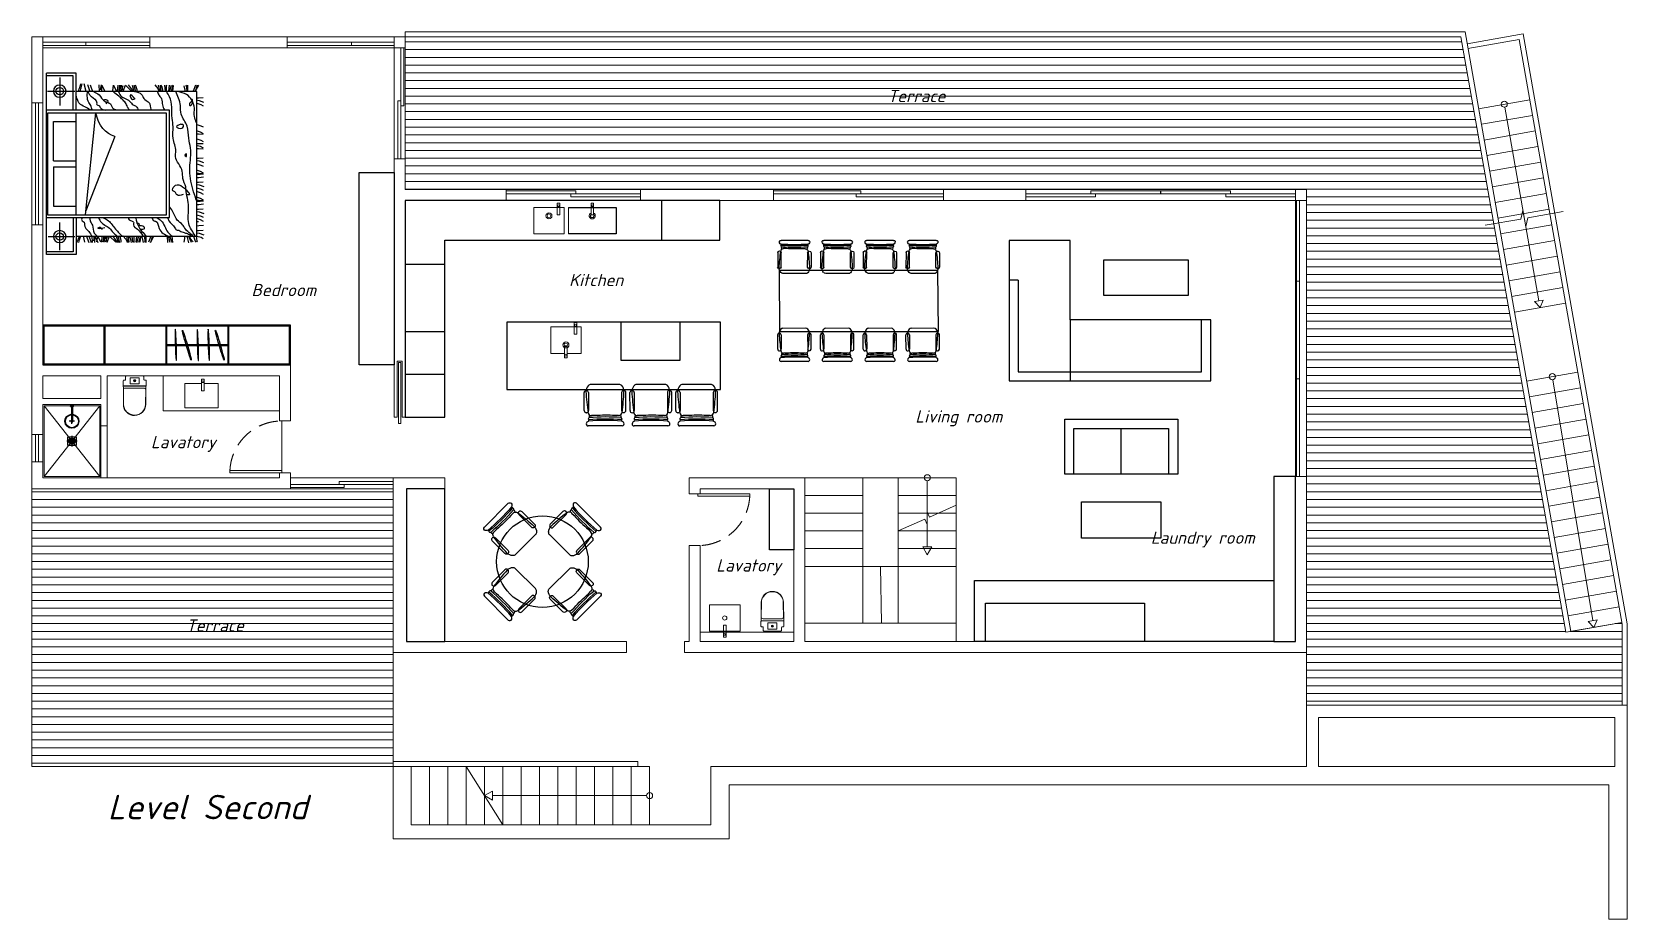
# Model space of a CAD drawing. Header units: millimetres. Extents: x 10453 to 36653, y 2833 to 33745.
# Drawn here: x 10543 to 36653, y 2833 to 17358 of the extents above; entities that cross this region are included whole.
import ezdxf

# ---------------------------------------------------------------- set-up
doc = ezdxf.new("R2010")
doc.units = ezdxf.units.MM
doc.linetypes.add('HIDDEN', pattern=[9.525, 6.35, -3.175])
for name, color, linetype, lineweight in [('doors', 4, 'Continuous', 15), ('sanitary', 137, 'Continuous', 15), ('txt', 252, 'Continuous', 13), ('wall', 5, 'Continuous', 60)]:
    doc.layers.add(name, color=color, linetype=linetype, lineweight=lineweight)
for name, color, linetype in [('floor', 11, 'Continuous'), ('furn3', 175, 'Continuous'), ('sanit acces', 175, 'Continuous')]:
    doc.layers.add(name, color=color, linetype=linetype)
doc.styles.add('ISO', font='isocpeui.ttf')
pattern_1 = [(180, (-137964.75, 47167.56), (-2e-14, -127), [])]

# ---------------------------------------------------------------- blocks, each defined once
blk = doc.blocks.new('FLOOR DRAIN (top)')
at = {"color": 40}
for p, q in [((-85, 0), (85, 0)), ((0, -85), (0, 85))]:
    blk.add_line(p, q, dxfattribs=at)
at = {"color": 0}
for p, q in [((-19, 3), (-35, 6)), ((-18, 7), (-33, 12)), ((-15, 12), (-27, 23)), ((-12, 15), (-23, 27)), ((-7, 18), (-12, 33)), ((-3, 19), (-6, 35)), ((3, 19), (6, 35)), ((7, 18), (12, 33)), ((12, 15), (23, 27)), ((15, 12), (27, 23)), ((18, 7), (33, 12)), ((19, 3), (35, 6)), ((-19, -3), (-35, -6)), ((-18, -7), (-33, -12)), ((-15, -12), (-27, -23)), ((-12, -15), (-23, -27)), ((-7, -18), (-12, -33)), ((-3, -19), (-6, -35)), ((3, -19), (6, -35)), ((7, -18), (12, -33)), ((12, -15), (23, -27)), ((15, -12), (27, -23)), ((18, -7), (33, -12)), ((19, -3), (35, -6))]:
    blk.add_line(p, q, dxfattribs=at)
blk.add_lwpolyline([(-70, 70), (70, 70), (70, -70), (-70, -70), (-70, 70)], dxfattribs=at)
for radius in [50, 16.5, 7.8]:
    blk.add_circle((0, 0), radius, dxfattribs=at)
for centre, radius, start, end in [((-35, 0), 5.99, 91.2486, 268.7514), ((-30, 18), 5.99, 61.2486, 238.7514), ((0, 0), 27, 170.5589, 189.4411), ((0, 0), 27, 140.5589, 159.4411), ((-18, 30), 5.99, 31.2486, 208.7514), ((-20, 0), 3.1, 284.5711, 75.4289), ((-17, 10), 3.1, 254.5711, 45.4289), ((0, 0), 27, 110.5589, 129.4411), ((-10, 17), 3.1, 224.5711, 15.4289), ((0, 35), 5.99, 1.2486, 178.7514), ((0, 0), 27, 80.5589, 99.4411), ((0, 20), 3.1, 194.5711, 345.4289), ((10, 17), 3.1, 164.5711, 315.4289), ((0, 0), 27, 50.5589, 69.4411), ((18, 30), 5.99, 331.2486, 148.7514), ((17, 10), 3.1, 134.5711, 285.4289), ((20, 0), 3.1, 104.5711, 255.4289), ((0, 0), 27, 20.5589, 39.4411), ((30, 18), 5.99, 301.2486, 118.7514), ((0, 0), 27, 350.5589, 9.4411), ((35, 0), 5.99, 271.2486, 88.7514), ((-30, -18), 5.99, 121.2486, 298.7514), ((0, 0), 27, 200.5589, 219.4411), ((-18, -30), 5.99, 151.2486, 328.7514), ((-17, -10), 3.1, 314.5711, 105.4289), ((0, 0), 27, 230.5589, 249.4411), ((-10, -17), 3.1, 344.5711, 135.4289), ((0, -35), 5.99, 181.2486, 358.7514), ((0, 0), 27, 260.5589, 279.4411), ((0, -20), 3.1, 14.5711, 165.4289), ((10, -17), 3.1, 44.5711, 195.4289), ((0, 0), 27, 290.5589, 309.4411), ((18, -30), 5.99, 211.2486, 28.7514), ((17, -10), 3.1, 74.5711, 225.4289), ((0, 0), 27, 320.5589, 339.4411), ((30, -18), 5.99, 241.2486, 58.7514)]:
    blk.add_arc(centre, radius, start, end, dxfattribs=at)
blk = doc.blocks.new('to262')
at = {"color": 0}
blk.add_line((185, -166), (-185, -166), dxfattribs=at)
for points in [[(0, 0), (-139, -1, 0.411833), (-149, -11), (-149, -61, -0.417618), (-159, -71), (-177, -71, 0.413737), (-187, -81), (-187, -160, 0.417158), (-177, -170), (177, -170, 0.430955), (187, -160), (187, -81, 0.414691), (177, -71), (159, -71, -0.410816), (149, -61), (149, -11, 0.414213), (139, -1), (0, 0)], [(185, -166), (182, -468, -0.411536), (0, -651, -0.41685), (-183, -468, 0.006286), (-185, -166, 2.345426)]]:
    blk.add_lwpolyline(points, format="xyb", dxfattribs=at)
for points, elevation in [([(0, -644, 0.418652), (178, -471), (182, -225, 0.4218), (152, -203), (-152, -203, 0.487482), (-183, -232), (-180, -468, 0.412252), (0, -644, -2.432604)], 473), ([(70, -33), (-70, -33, 0.414214), (-75, -38), (-75, -128, 0.364487), (-71, -133), (70, -133, 0.415005), (75, -128), (75, -38, 0.414213), (70, -33, 0.902405)], 890), ([(9, -75, 0.532586), (-9, -75, 0.75572), (-8, -76, -0.073589), (8, -76, 0.689095), (9, -75, 0.643487)], 903)]:
    blk.add_lwpolyline(points, format="xyb", dxfattribs=dict(at, elevation=elevation))
for radius in [17.5, 12.9]:
    blk.add_circle((0, -81, 903), radius, dxfattribs=at)
blk = doc.blocks.new('bed 3113')
at = {"color": 0, "linetype": 'ByBlock'}
for p, q in [((-1485, -486), (-1485, 0)), ((-1485, 0), (1485, 0)), ((-1439, -438), (-1439, 0)), ((-880, 0), (-880, -2013)), ((880, -2013), (880, 0)), ((1439, -438), (1439, 0)), ((1485, -486), (1485, 0)), ((-1413, -219), (-959, -219)), ((-1191, -30), (-1191, -463)), ((-833, -19), (-833, -1964)), ((832, -19), (-833, -19)), ((-695, -117), (-695, -480)), ((-51, -117), (-695, -117)), ((-51, -117), (-51, -483)), ((50, -117), (50, -483)), ((50, -117), (694, -117)), ((694, -117), (694, -480)), ((832, -1964), (832, -19)), ((1412, -219), (958, -219)), ((1190, -20), (1190, -463)), ((-883, -486), (-1485, -486)), ((-883, -438), (-1439, -438)), ((-1184, -486), (-1184, -2460)), ((832, -480), (-834, -480)), ((883, -438), (1439, -438)), ((883, -486), (1485, -486)), ((1184, -2460), (1184, -486)), ((-1179, -744), (-1288, -751)), ((-1173, -651), (-1285, -694)), ((-1179, -695), (-1285, -733)), ((-1184, -603), (-1281, -626)), ((-1179, -781), (-1262, -769)), ((-833, -640), (833, -809)), ((449, -1119), (-770, -646)), ((1299, -671), (1187, -713)), ((1293, -714), (1187, -753)), ((1316, -615), (1191, -645)), ((-1285, -794), (-1186, -794)), ((-1186, -794), (-1285, -841)), ((-1281, -905), (-1182, -912)), ((-1281, -945), (-1186, -962)), ((-1186, -962), (-1281, -995)), ((-1281, -995), (-1186, -1034)), ((-1186, -1034), (-1281, -1134)), ((-1186, -841), (-1278, -884)), ((-1278, -930), (-1182, -945)), ((-1278, -966), (-1189, -998)), ((-1275, -826), (-1186, -841)), ((1293, -857), (1184, -864)), ((1187, -907), (1286, -907)), ((1286, -907), (1187, -954)), ((1293, -894), (1211, -881)), ((-1179, -1081), (-1285, -1159)), ((-1186, -1142), (-1285, -1174)), ((-1182, -1170), (-1285, -1199)), ((-1254, -1220), (-1281, -1220)), ((-1206, -1206), (-1254, -1220)), ((-1179, -1253), (-1240, -1306)), ((-1179, -1192), (-1206, -1206)), ((1191, -1165), (1290, -1172)), ((1191, -1204), (1286, -1222)), ((1286, -1222), (1191, -1254)), ((1191, -1254), (1286, -1294)), ((1286, -1294), (1191, -1394)), ((1286, -1100), (1194, -1143)), ((1194, -1190), (1290, -1204)), ((1194, -1226), (1283, -1258)), ((1198, -1086), (1286, -1100)), ((-1193, -1561), (-1288, -1586)), ((-1247, -1324), (-1285, -1331)), ((-1285, -1331), (-1257, -1357)), ((-1264, -1382), (-1285, -1385)), ((-1285, -1435), (-1189, -1435)), ((-1285, -1482), (-1182, -1514)), ((-1240, -1306), (-1281, -1321)), ((-1281, -1357), (-1186, -1346)), ((-1281, -1417), (-1182, -1403)), ((-1182, -1475), (-1281, -1464)), ((-1281, -1514), (-1179, -1543)), ((-1281, -1536), (-1193, -1546)), ((-1213, -1371), (-1264, -1382)), ((-1182, -1310), (-1247, -1324)), ((-1186, -1346), (-1213, -1371)), ((-1189, -1435), (-1182, -1443)), ((1293, -1340), (1187, -1419)), ((1286, -1401), (1187, -1433)), ((1290, -1430), (1187, -1458)), ((1218, -1480), (1191, -1480)), ((1266, -1466), (1218, -1480)), ((1293, -1451), (1266, -1466)), ((-1288, -1704), (-1186, -1761)), ((-1182, -1736), (-1288, -1704)), ((-1271, -1611), (-1285, -1604)), ((-1206, -1625), (-1285, -1625)), ((-1182, -1708), (-1281, -1672)), ((-1196, -1604), (-1271, -1611)), ((-1182, -1622), (-1206, -1625)), ((-1179, -1597), (-1196, -1604)), ((1232, -1826), (1191, -1840)), ((1293, -1772), (1232, -1826)), ((-1182, -1976), (-1288, -1983)), ((-1182, -2016), (-1285, -2059)), ((-1182, -2052), (-1285, -2066)), ((-1179, -1994), (-1281, -2019)), ((-880, -2013), (880, -2013)), ((-833, -1964), (832, -1964)), ((1225, -1844), (1187, -1851)), ((1187, -1851), (1215, -1876)), ((1208, -1901), (1187, -1905)), ((1187, -1968), (1283, -1968)), ((1187, -2015), (1290, -2047)), ((1191, -1876), (1286, -1865)), ((1191, -1950), (1290, -1936)), ((1290, -2007), (1191, -1997)), ((1191, -2047), (1293, -2076)), ((1191, -2068), (1280, -2079)), ((1259, -1890), (1208, -1901)), ((1290, -1829), (1225, -1844)), ((1286, -1865), (1259, -1890)), ((1283, -1968), (1290, -1975)), ((-1182, -2299), (-1295, -2324)), ((-1223, -2259), (-1281, -2252)), ((-1182, -2324), (-1281, -2370)), ((-1186, -2259), (-1223, -2259)), ((-1182, -2342), (-1220, -2352)), ((1280, -2247), (1184, -2272)), ((1201, -2297), (1187, -2290)), ((1266, -2311), (1187, -2311)), ((1276, -2290), (1201, -2297)), ((1290, -2308), (1266, -2311)), ((1293, -2283), (1276, -2290)), ((-1264, -2435), (-1281, -2449)), ((-1220, -2352), (-1278, -2403)), ((-1268, -2463), (-1278, -2471)), ((-1179, -2449), (-1268, -2463)), ((-1186, -2410), (-1264, -2435)), ((-1203, -2532), (-1223, -2567)), ((-1182, -2463), (-1203, -2532)), ((-1184, -2460), (1184, -2460)), ((-1135, -2503), (-1162, -2575)), ((-1128, -2456), (-1135, -2503)), ((-1090, -2456), (-1090, -2492)), ((-1090, -2492), (-1087, -2567)), ((-1015, -2463), (-1012, -2496)), ((-1012, -2496), (-1002, -2571)), ((-944, -2456), (-944, -2492)), ((-909, -2517), (-937, -2567)), ((-889, -2453), (-909, -2517)), ((-854, -2532), (-875, -2567)), ((-834, -2463), (-854, -2532)), ((-786, -2503), (-813, -2575)), ((-804, -2574), (-804, -2577)), ((-779, -2456), (-786, -2503)), ((-741, -2456), (-741, -2492)), ((-741, -2492), (-738, -2567)), ((-666, -2463), (-663, -2496)), ((-663, -2496), (-653, -2571)), ((-615, -2467), (-608, -2571)), ((-595, -2492), (-602, -2564)), ((-595, -2456), (-595, -2492)), ((-561, -2517), (-588, -2567)), ((-540, -2453), (-561, -2517)), ((-467, -2517), (-495, -2567)), ((-447, -2453), (-467, -2517)), ((-412, -2532), (-432, -2567)), ((-391, -2463), (-412, -2532)), ((-344, -2503), (-371, -2575)), ((-337, -2456), (-344, -2503)), ((-299, -2456), (-299, -2492)), ((-299, -2492), (-296, -2567)), ((-224, -2463), (-221, -2496)), ((-221, -2496), (-211, -2571)), ((-173, -2467), (-166, -2571)), ((-153, -2492), (-159, -2564)), ((-153, -2456), (-153, -2492)), ((-118, -2517), (-146, -2567)), ((-98, -2453), (-118, -2517)), ((-19, -2528), (-40, -2564)), ((1, -2460), (-19, -2528)), ((49, -2500), (22, -2571)), ((56, -2453), (49, -2500)), ((93, -2453), (93, -2489)), ((93, -2489), (97, -2564)), ((253, -2492), (246, -2564)), ((253, -2456), (253, -2492)), ((287, -2517), (260, -2567)), ((307, -2453), (287, -2517)), ((332, -2453), (332, -2489)), ((332, -2489), (335, -2564)), ((386, -2528), (366, -2564)), ((407, -2460), (386, -2528)), ((492, -2492), (485, -2564)), ((492, -2456), (492, -2492)), ((526, -2517), (499, -2567)), ((546, -2453), (526, -2517)), ((625, -2528), (604, -2564)), ((645, -2460), (625, -2528)), ((971, -2528), (950, -2564)), ((991, -2460), (971, -2528)), ((1039, -2500), (1012, -2571)), ((1046, -2453), (1039, -2500)), ((1083, -2453), (1083, -2489)), ((1083, -2489), (1087, -2564)), ((1290, -2469), (1184, -2437)), ((1184, -2437), (1286, -2494)), ((1290, -2440), (1191, -2404))]:
    blk.add_line(p, q, dxfattribs=at)
at = {"color": 0, "linetype": 'ByBlock', "extrusion": (0, 0, -1)}
for centre in [(-1191, -219), (1190, -219)]:
    blk.add_ellipse(centre, major_axis=(0, -104), ratio=0.952381, dxfattribs=at)
for centre, major_axis, ratio, start_param, end_param in [((-1191, -219), (0, -62.4), 0.952381, 3.141593, 9.424778), ((1190, -219), (0, -62.4), 0.952381, 3.141593, 9.424778), ((1003, -1183), (-561, 0), 0.700439, 0.16392, 1.263761)]:
    blk.add_ellipse(centre, major_axis=major_axis, ratio=ratio, start_param=start_param, end_param=end_param, dxfattribs=at)
at = {"color": 0, "linetype": 'ByBlock'}
for points, knots in [([(-1288, -500), (-1260, -512), (-1226, -527), (-1190, -538), (-1184, -540)], [0, 0, 0, 0, 98.452083, 119.481049, 119.481049, 119.481049, 119.481049]), ([(883, -719), (901, -689), (937, -631), (971, -542), (1046, -511), (1088, -496), (1114, -486)], [0, 0, 0, 0, 110.980521, 216.571322, 273.316778, 363.252298, 363.252298, 363.252298, 363.252298]), ([(1184, -520), (1212, -532), (1254, -550), (1297, -562), (1310, -566)], [0, 0, 0, 0, 88.606875, 130.175641, 130.175641, 130.175641, 130.175641]), ([(-1285, -533), (-1259, -539), (-1226, -548), (-1192, -557), (-1184, -559)], [0, 0, 0, 0, 84.638756, 111.94623, 111.94623, 111.94623, 111.94623]), ([(-878, -581), (-900, -577), (-937, -570), (-952, -629), (-1033, -612), (-1095, -691), (-1159, -731), (-1186, -748)], [0, 0, 0, 0, 55.698216, 92.446098, 131.129416, 255.674319, 348.088654, 348.088654, 348.088654, 348.088654]), ([(-878, -711), (-896, -711), (-942, -710), (-1016, -772), (-1119, -761), (-1166, -810), (-1181, -826)], [0, 0, 0, 0, 51.439954, 131.700843, 259.142588, 319.857055, 319.857055, 319.857055, 319.857055]), ([(1188, -676), (1172, -684), (1139, -699), (1081, -752), (1041, -838), (960, -815), (958, -870), (898, -883), (886, -930), (877, -966)], [0, 0, 0, 0, 51.070946, 103.713651, 229.461258, 258.010796, 304.045492, 329.580964, 421.650356, 421.650356, 421.650356, 421.650356]), ([(883, -750), (907, -744), (958, -730), (1031, -665), (1118, -670), (1173, -670), (1188, -670)], [0, 0, 0, 0, 72.22525, 151.549809, 266.317525, 311.996801, 311.996801, 311.996801, 311.996801]), ([(1177, -775), (1164, -806), (1134, -880), (1029, -922), (1007, -1004), (977, -1069), (900, -1071), (891, -1119), (889, -1133)], [0, 0, 0, 0, 92.069391, 217.816999, 286.809948, 320.104131, 412.173589, 448.286103, 448.286103, 448.286103, 448.286103]), ([(1187, -552), (1213, -559), (1254, -570), (1295, -581), (1310, -585)], [0, 0, 0, 0, 76.17488, 123.260006, 123.260006, 123.260006, 123.260006]), ([(-882, -854), (-911, -867), (-995, -904), (-1032, -1045), (-1134, -1086), (-1159, -1138), (-1176, -1154), (-1186, -1163)], [0, 0, 0, 0, 87.962895, 258.836949, 350.258664, 381.063383, 417.311263, 417.311263, 417.311263, 417.311263]), ([(-878, -928), (-890, -952), (-930, -1030), (-1055, -1113), (-1139, -1198), (-1181, -1241)], [0, 0, 0, 0, 74.726883, 244.314641, 416.730422, 416.730422, 416.730422, 416.730422]), ([(-1050, -954), (-1060, -892), (-1072, -817), (-1026, -880), (-1054, -898), (-1074, -910)], [0, 0, 0, 0, 97.068246, 117.655577, 170.298296, 170.298296, 170.298296, 170.298296]), ([(983, -991), (992, -983), (1012, -965), (1013, -1032), (1063, -969), (1045, -939), (1036, -923)], [0, 0, 0, 0, 25.535473, 56.284251, 96.659377, 149.30203, 149.30203, 149.30203, 149.30203]), ([(877, -1361), (894, -1350), (934, -1325), (1001, -1300), (1054, -1242), (1117, -1180), (1154, -1127), (1177, -1096)], [0, 0, 0, 0, 58.787057, 135.393506, 204.149849, 276.825042, 386.508686, 386.508686, 386.508686, 386.508686]), ([(1183, -1182), (1151, -1194), (1101, -1213), (1069, -1310), (1020, -1372), (962, -1419), (950, -1470), (910, -1489), (889, -1505), (883, -1509)], [0, 0, 0, 0, 92.069492, 143.140389, 273.34616, 313.721237, 352.024428, 409.12349, 429.710846, 429.710846, 429.710846, 429.710846]), ([(-887, -1463), (-932, -1474), (-1047, -1501), (-1133, -1587), (-1186, -1638)], [0, 0, 0, 0, 133.798521, 338.000303, 338.000303, 338.000303, 338.000303]), ([(-878, -1338), (-893, -1342), (-934, -1352), (-934, -1443), (-1023, -1411), (-1076, -1515), (-1142, -1555), (-1181, -1578)], [0, 0, 0, 0, 42.072901, 114.694357, 161.684815, 252.505654, 386.644618, 386.644618, 386.644618, 386.644618]), ([(-1068, -1527), (-1070, -1566), (-1074, -1636), (-999, -1572), (-1029, -1492), (-978, -1539), (-972, -1499), (-968, -1472)], [0, 0, 0, 0, 75.101932, 135.799036, 181.478215, 207.013683, 258.084579, 258.084579, 258.084579, 258.084579]), ([(1183, -1441), (1175, -1488), (1163, -1555), (1073, -1584), (1030, -1643), (978, -1714), (880, -1692), (883, -1733), (883, -1737)], [0, 0, 0, 0, 117.712563, 168.78354, 257.608752, 318.305872, 414.021385, 425.441163, 425.441163, 425.441163, 425.441163]), ([(1059, -1453), (1101, -1417), (1160, -1365), (1080, -1375), (1042, -1409), (1062, -1435), (1071, -1447)], [0, 0, 0, 0, 97.23616, 137.611334, 177.98641, 216.289602, 216.289602, 216.289602, 216.289602]), ([(-878, -1726), (-903, -1734), (-937, -1744), (-939, -1829), (-1109, -1828), (-1159, -1940), (-1190, -2008)], [0, 0, 0, 0, 65.207033, 86.989276, 215.002506, 411.925179, 411.925179, 411.925179, 411.925179]), ([(-882, -1814), (-897, -1837), (-953, -1924), (-1095, -1950), (-1162, -2031), (-1181, -2054)], [0, 0, 0, 0, 76.058151, 286.422695, 371.001067, 371.001067, 371.001067, 371.001067]), ([(1177, -1817), (1157, -1826), (1117, -1844), (1058, -1903), (965, -1885), (909, -1919), (883, -1935)], [0, 0, 0, 0, 63.838664, 125.600772, 223.338625, 310.309371, 310.309371, 310.309371, 310.309371]), ([(-878, -1980), (-896, -1987), (-964, -2012), (-1011, -2085), (-1092, -2130), (-1079, -2175), (-1112, -2199), (-1118, -2239), (-1134, -2273), (-1143, -2323), (-1166, -2352), (-1181, -2372)], [0, 0, 0, 0, 55.534111, 204.314913, 252.645406, 278.276516, 315.024342, 351.52309, 388.021761, 419.121331, 490.219103, 490.219103, 490.219103, 490.219103]), ([(-1177, -2437), (-1113, -2393), (-969, -2293), (-695, -2350), (-500, -2290), (-342, -2279), (-252, -2219), (-69, -2246), (58, -2092), (251, -2134), (407, -2052), (592, -2084), (816, -2040), (1028, -2069), (1156, -1982), (1184, -1964)], [0, 0, 0, 0, 215.887234, 485.048177, 765.367965, 804.051284, 943.198465, 1058.854628, 1315.201562, 1400.74547, 1608.515647, 1793.629461, 1929.652341, 2273.774179, 2369.443054, 2369.443054, 2369.443054, 2369.443054]), ([(-1173, -2400), (-1157, -2376), (-1124, -2325), (-1064, -2267), (-979, -2227), (-926, -2119), (-803, -2091), (-738, -2042), (-711, -2021)], [0, 0, 0, 0, 79.461036, 170.281904, 235.48894, 344.400247, 481.964608, 577.962659, 577.962659, 577.962659, 577.962659]), ([(-504, -2237), (-517, -2197), (-537, -2136), (-460, -2121), (-445, -2048), (-283, -2115), (-386, -2268), (-514, -2361), (-507, -2314), (-504, -2292)], [0, 0, 0, 0, 91.536618, 137.571347, 186.689778, 257.317442, 485.284788, 536.355764, 582.034943, 582.034943, 582.034943, 582.034943]), ([(-592, -2453), (-533, -2433), (-362, -2376), (-74, -2325), (209, -2386), (430, -2316), (631, -2334), (783, -2187), (950, -2203), (1074, -2167), (1148, -2135), (1183, -2120)], [0, 0, 0, 0, 178.839562, 524.465946, 838.71846, 995.507173, 1190.982956, 1400.389462, 1537.902249, 1661.162236, 1771.438858, 1771.438858, 1771.438858, 1771.438858]), ([(166, -2292), (141, -2294), (98, -2297), (152, -2255), (162, -2281), (166, -2292)], [0, 0, 0, 0, 46.034759, 79.328961, 107.878503, 107.878503, 107.878503, 107.878503]), ([(648, -2200), (635, -2164), (609, -2089), (551, -2221), (646, -2262), (643, -2218), (642, -2200)], [0, 0, 0, 0, 74.448019, 157.585409, 213.821481, 254.196561, 254.196561, 254.196561, 254.196561]), ([(677, -2453), (710, -2440), (786, -2409), (951, -2442), (1142, -2340), (1172, -2200), (1183, -2150)], [0, 0, 0, 0, 101.179834, 232.507761, 480.412344, 619.457471, 619.457471, 619.457471, 619.457471]), ([(1006, -2391), (973, -2378), (912, -2353), (1016, -2335), (1021, -2401), (1048, -2390), (1059, -2385)], [0, 0, 0, 0, 66.588369, 123.687444, 164.862141, 193.977067, 193.977067, 193.977067, 193.977067])]:
    blk.add_open_spline(points, degree=3, knots=knots, dxfattribs=at)
blk = doc.blocks.new('door850')
at = {"color": 0, "lineweight": 0, "ltscale": 50}
blk.add_lwpolyline([(0, 0), (0, 850), (-40, 850), (-40, 0), (0, 0)], dxfattribs=at)
at = {"color": 30, "linetype": 'HIDDEN', "lineweight": 0, "ltscale": 50}
blk.add_arc((0, 0), 850, 90, 180, dxfattribs=at)
blk = doc.blocks.new('PP3UU (top)')
at = {"color": 0}
for p, q in [((0, 30), (0, -30)), ((0, 30), (3, 30)), ((4, -27), (4, 27)), ((10, 22), (10, 0)), ((10, 10), (241, 10)), ((10, -22), (10, 0)), ((0, -30), (3, -30)), ((10, -11), (241, -11))]:
    blk.add_line(p, q, dxfattribs=at)
at = {"color": 40}
for p, q in [((254, -43), (254, 43)), ((298, 0), (211, 0))]:
    blk.add_line(p, q, dxfattribs=at)
at = {"color": 0}
for radius in [17.1, 14.5]:
    blk.add_circle((254, 0), radius, dxfattribs=at)
for centre, radius, start, end in [((2, 27), 2.41, 358.0282, 62.0821), ((-2, 15), 13.8, 28.3436, 64.2104), ((254, 0), 115, 185.2383, 174.7617), ((254, 0), 111, 185.4105, 174.5895), ((254, 0), 107, 185.6496, 174.3504), ((2, -27), 2.41, 297.9179, 1.9718), ((-2, -15), 13.8, 295.7896, 331.6564)]:
    blk.add_arc(centre, radius, start, end, dxfattribs=at)
blk = doc.blocks.new('chair4532')
at = {"color": 0}
for p, q in [((-419, 61), (-627, -148)), ((-577, -198), (-369, 12)), ((-369, 60), (-371, 61)), ((-277, 35), (-236, -5)), ((-196, 195), (196, -195)), ((-627, -196), (-625, -198)), ((-3, -236), (39, -278)), ((-642, -319), (-312, -646)), ((-192, -580), (16, -370)), ((66, -420), (-142, -629)), ((64, -370), (66, -372)), ((-190, -630), (-192, -628))]:
    blk.add_line(p, q, dxfattribs=at)
for centre, radius, start, end in [((1704, -2694), 3420, 126.9101, 132.7611), ((-395, 37), 33.9, 45.2185, 135.2185), ((-393, 35), 33.9, 315.2185, 45.2185), ((-316, -5), 56.6, 45.2185, 126.9101), ((-276, 58), 27.1, 98.2719, 197.2484), ((-261, 97), 22.4, 99.0941, 213.6933), ((2455, 2474), 3632, 221.1311, 229.3059), ((-245, 116), 19.8, 99.3484, 170.2025), ((2455, 2474), 3598, 220.8815, 229.5555), ((-191, 164), 63.4, 166.2382, 207.6069), ((-220, 171), 33.9, 45.2185, 166.2382), ((2455, 2474), 3575, 220.8815, 229.5555), ((-513, -285), 147, 136.2406, 176.2759), ((-603, -172), 33.9, 135.2185, 225.2185), ((-601, -174), 33.9, 225.2185, 315.2185), ((1392, 1402), 2151, 220.8397, 229.5973), ((118, -244), 19.8, 280.2345, 351.0885), ((165, -190), 63.4, 242.8301, 284.1988), ((172, -219), 33.9, 284.1988, 45.2185), ((-602, -279), 56.6, 176.2759, 225.2185), ((-2706, 1681), 3420, 317.6759, 323.5269), ((40, -394), 33.9, 45.2185, 135.2185), ((-1, -318), 56.6, 323.5269, 45.2185), ((60, -276), 27.1, 253.1885, 352.1651), ((42, -396), 33.9, 315.2185, 45.2185), ((99, -261), 22.4, 236.7437, 351.3429), ((-273, -606), 56.6, 225.2185, 274.1611), ((-279, -516), 147, 274.1611, 314.1963), ((-168, -604), 33.9, 135.2185, 225.2185), ((-166, -606), 33.9, 225.2185, 315.2185)]:
    blk.add_arc(centre, radius, start, end, dxfattribs=at)

msp = doc.modelspace()

# ---------------------------------------------------------------- hatches: boundary and pattern name
at = {"layer": 'floor', "lineweight": 0, "ltscale": 50}
h = msp.add_hatch(dxfattribs=at)
h.set_pattern_fill('ANSI31', color=163, scale=40, angle=135)
h.set_pattern_definition(pattern_1)
h.paths.add_polyline_path([(16653, 17278), (33933, 17278), (35652, 7529), (36567, 7690), (36573, 7661), (36573, 6333), (31403, 6333), (31403, 14778), (16653, 14778)])
h = msp.add_hatch(dxfattribs=at)
h.set_pattern_fill('ANSI31', color=163, scale=40, angle=135)
h.set_pattern_definition(pattern_1)
edge = h.paths.add_edge_path()
edge.add_line((16453, 9878), (16453, 5333))
edge.add_line((16453, 5333), (10543, 5333))
edge.add_line((10543, 5333), (10543, 9878))
edge.add_line((10543, 9878), (14773, 9878))

# ---------------------------------------------------------------- linework, layer by layer
at = {"layer": 'doors', "lineweight": 0}
for points in [[(11423, 17188), (10723, 17188), (10723, 17138), (11423, 17138)], [(15773, 17188), (16473, 17188), (16473, 17138), (15773, 17138)], [(16633, 16148), (16583, 16148), (16583, 17098), (16633, 17098)], [(10653, 16198), (10603, 16198), (10603, 14198), (10653, 14198)], [(16583, 16228), (16533, 16228), (16533, 15278), (16583, 15278)], [(19443, 14758), (19443, 14708), (18303, 14708), (18303, 14758)], [(19363, 14708), (19363, 14658), (20503, 14658), (20503, 14708)], [(24113, 14758), (24113, 14708), (22683, 14708), (22683, 14758)], [(24033, 14708), (24033, 14658), (25463, 14658), (25463, 14708)], [(27953, 14708), (27953, 14658), (26813, 14658), (26813, 14708)], [(29013, 14758), (29013, 14708), (27873, 14708), (27873, 14758)], [(29023, 14758), (29023, 14708), (30163, 14708), (30163, 14758)], [(30083, 14708), (30083, 14658), (31223, 14658), (31223, 14708)], [(10653, 10768), (10603, 10768), (10603, 10318), (10653, 10318)]]:
    msp.add_lwpolyline(points, close=True, dxfattribs=at)
for points in [[(12473, 17188), (11423, 17188), (11423, 17138), (12473, 17138), (12473, 17188)], [(14723, 17188), (15773, 17188), (15773, 17138), (14723, 17138), (14723, 17188)], [(31243, 13278), (31243, 14598), (31293, 14598), (31293, 13278), (31243, 13278)], [(31243, 11678), (31243, 13278), (31293, 13278), (31293, 11678), (31243, 11678)], [(16543, 10947), (16543, 11948), (16583, 11948), (16583, 10947), (16543, 10947), (16543, 10947)], [(31243, 10078), (31243, 11678), (31293, 11678), (31293, 10078), (31243, 10078)], [(14773, 9898), (15653, 9898), (15653, 9948), (14773, 9948), (14773, 9898)], [(16453, 9948), (15573, 9948), (15573, 9998), (16453, 9998), (16453, 9948)]]:
    msp.add_lwpolyline(points, dxfattribs=at)
at = {"layer": 'floor', "lineweight": 0, "ltscale": 50}
for p, q in [((22053, 17278), (27653, 17278)), ((35058, 16248), (34221, 16101)), ((35104, 15992), (34267, 15845)), ((35149, 15736), (34312, 15588)), ((35194, 15480), (34357, 15332)), ((35239, 15224), (34402, 15076)), ((35284, 14968), (34447, 14820)), ((35329, 14712), (34492, 14564)), ((35375, 14456), (34538, 14308)), ((34947, 14434), (34911, 14294)), ((34947, 14434), (34993, 14174)), ((35420, 14200), (34583, 14052)), ((35028, 14314), (34993, 14174)), ((35465, 13944), (34628, 13796)), ((35510, 13688), (34673, 13540)), ((35555, 13432), (34718, 13284)), ((35600, 13176), (34763, 13028)), ((35645, 12919), (34808, 12772)), ((35845, 11787), (35008, 11639)), ((35890, 11531), (35053, 11383)), ((35935, 11275), (35098, 11127)), ((14633, 10988), (14633, 10138)), ((35981, 11019), (35144, 10871)), ((36026, 10763), (35189, 10615)), ((36071, 10507), (35234, 10359)), ((36116, 10251), (35279, 10103)), ((16453, 10058), (14773, 10058)), ((23193, 10058), (24143, 10058)), ((24143, 8698), (24143, 10058)), ((24143, 10058), (24723, 10058)), ((24723, 8698), (24723, 10058)), ((24723, 10058), (25673, 10058)), ((25198, 10008), (25198, 8926)), ((25673, 7678), (25673, 10058)), ((36161, 9995), (35324, 9847)), ((14773, 9878), (16453, 9878)), ((24143, 9768), (23193, 9768)), ((24723, 9768), (25673, 9768)), ((36206, 9739), (35369, 9591)), ((24143, 9478), (23193, 9478)), ((24723, 9478), (25673, 9478)), ((25198, 9296), (25198, 9502)), ((25198, 9502), (25236, 9416)), ((25236, 9416), (25673, 9610)), ((36251, 9483), (35414, 9335)), ((24143, 9188), (23193, 9188)), ((24723, 9188), (25159, 9382)), ((24723, 9188), (25673, 9188)), ((25159, 9382), (25198, 9296)), ((36297, 9226), (35460, 9079)), ((24143, 8898), (23193, 8898)), ((24723, 8898), (25673, 8898)), ((36342, 8970), (35505, 8823)), ((24143, 8698), (24143, 7678)), ((24723, 8698), (24723, 7678)), ((36387, 8714), (35550, 8567)), ((24723, 8608), (23193, 8608)), ((24434, 8608), (24448, 7678)), ((24723, 8608), (25673, 8608)), ((36432, 8458), (35595, 8311)), ((36477, 8202), (35640, 8055)), ((36522, 7946), (35685, 7799)), ((36567, 7690), (35730, 7543)), ((20653, 5333), (16753, 5333)), ((17053, 4378), (17053, 5333)), ((17353, 4378), (17353, 5333)), ((17653, 4378), (17653, 5333)), ((17653, 5333), (18253, 4378)), ((17953, 4378), (17953, 5333)), ((18253, 4378), (18253, 5333)), ((18253, 4378), (18253, 5333)), ((18553, 4378), (18553, 5333)), ((18853, 4378), (18853, 5333)), ((19153, 4378), (19153, 5333)), ((19453, 4378), (19453, 5333)), ((19753, 4378), (19753, 5333)), ((20053, 4378), (20053, 5333)), ((20353, 4378), (20353, 5333)), ((20653, 4378), (20653, 5333)), ((20603, 4855), (18082, 4855))]:
    msp.add_line(p, q, dxfattribs=at)
msp.add_lwpolyline([(16653, 17278), (33933, 17278), (35652, 7529), (36567, 7690), (36573, 7661), (36573, 6333), (31403, 6333), (31403, 14778), (16653, 14778)], close=True, dxfattribs=at)
at = {"layer": 'floor', "color": 1, "lineweight": 0, "ltscale": 50}
msp.add_lwpolyline([(16653, 14778), (16653, 17098)], dxfattribs=at)
at = {"layer": 'floor', "lineweight": 0, "ltscale": 50}
for points in [[(34649, 16125), (35208, 12955)], [(35028, 14314), (35607, 14416)], [(34332, 14192), (34911, 14294)], [(35227, 12846), (35281, 12968), (35135, 12942)], [(35227, 12846), (35135, 12942), (35135, 12942)], [(35435, 11664), (36090, 7719)], [(16453, 10058), (16453, 10058)], [(16568, 5333), (10543, 5333), (10543, 9878), (10543, 9878)], [(25123, 8926), (25273, 8926), (25198, 8796), (25123, 8926)], [(36110, 7609), (36163, 7732), (36017, 7706)], [(36110, 7609), (36017, 7706), (36017, 7706)], [(18082, 4930), (18082, 4780), (17953, 4855), (18082, 4930)]]:
    msp.add_lwpolyline(points, dxfattribs=at)
for centre in [(34642, 16175), (35429, 11714), (25198, 10058), (20653, 4855)]:
    msp.add_circle(centre, 50, dxfattribs=at)
at = {"layer": 'furn3', "color": 34, "linetype": 'ByBlock'}
for p, q in [((20853, 13948), (20853, 14598)), ((17303, 13548), (16653, 13548)), ((11728, 11923), (11728, 12543)), ((11743, 11923), (11743, 12543)), ((12733, 12543), (12733, 11923)), ((12748, 12543), (12748, 11923)), ((13753, 11923), (13753, 12543)), ((13768, 11923), (13768, 12543)), ((27538, 12645), (27538, 11645)), ((17303, 12448), (16653, 12448)), ((12748, 12243), (13753, 12243)), ((12748, 12223), (13753, 12223)), ((17303, 11748), (16653, 11748)), ((28373, 10117), (28373, 10867))]:
    msp.add_line(p, q, dxfattribs=at)
for points in [[(16473, 11908), (15898, 11908), (15898, 15058), (16473, 15058), (16473, 11908)], [(16653, 11048), (17303, 11048), (17303, 13948), (21803, 13948), (21803, 14598), (16653, 14598), (16653, 11047)], [(19324, 14485), (20106, 14485), (20106, 14051), (19324, 14051)], [(26538, 13945), (26538, 11645), (29838, 11645), (29838, 12645), (27538, 12645), (27538, 13945), (26538, 13945)], [(22773, 13454), (22780, 12453), (25380, 12453), (25373, 13454), (22773, 13454)], [(26688, 13295), (26538, 13295)], [(26688, 13295), (26688, 11795), (29688, 11795), (29688, 12645), (29688, 12645)], [(14773, 11908), (14773, 12558), (10723, 12558), (10723, 11908), (14773, 11908)], [(18316, 12605), (18316, 11505), (21816, 11505), (21816, 12605), (18316, 12605)], [(27448, 11017), (29298, 11017), (29298, 10117), (27448, 10117), (27448, 11017)], [(23013, 9878), (23013, 8878), (22613, 8878), (22613, 9878), (23013, 9878)], [(27723, 9667), (29023, 9667), (29023, 9067), (27723, 9067), (27723, 9667)], [(25973, 7378), (25973, 8378), (30873, 8378), (30873, 7378), (25973, 7378)], [(26153, 7378), (26153, 8008), (28753, 8008), (28753, 7378), (26153, 7378)]]:
    msp.add_lwpolyline(points, dxfattribs=at)
for points in [[(29468, 13045), (28088, 13045), (28088, 13625), (29468, 13625)], [(14758, 11923), (14758, 12543), (10738, 12543), (10738, 11923)], [(21152, 12605), (20182, 12605), (20182, 11985), (21152, 11985)], [(27598, 10867), (29148, 10867), (29148, 10117), (27598, 10117)], [(31223, 10078), (30873, 10078), (30873, 7378), (31223, 7378)], [(16673, 7378), (17303, 7378), (17303, 9878), (16673, 9878)]]:
    msp.add_lwpolyline(points, close=True, dxfattribs=at)
msp.add_circle((18899, 8685), 750, dxfattribs=at)
at = {"layer": 'furn3', "color": 34, "linetype": 'ByBlock', "extrusion": (0, 0, -1)}
for centre in [(12898, 12233), (13258, 12232), (13437, 12233)]:
    msp.add_ellipse(centre, major_axis=(-9, 256), ratio=0.03669, dxfattribs=at)
at = {"layer": 'furn3', "color": 34, "linetype": 'ByBlock'}
for centre in [(13078, 12231), (13617, 12231)]:
    msp.add_ellipse(centre, major_axis=(-72, 246), ratio=0.03669, dxfattribs=at)
at = {"layer": 'sanitary', "lineweight": 0, "ltscale": 50}
for p, q in [((19254, 14485), (19254, 14051)), ((19324, 14485), (19324, 14051)), ((19532, 12529), (19532, 12095)), ((10743, 10078), (11653, 11238)), ((10743, 11238), (11653, 10078))]:
    msp.add_line(p, q, dxfattribs=at)
for points in [[(19254, 14051), (18757, 14051), (18757, 14485), (19254, 14485)], [(19262, 12095), (19035, 12095), (19035, 12529), (19532, 12529)], [(19532, 12095), (19304, 12095)], [(14593, 11728), (12693, 11728), (12693, 11153), (14593, 11153), (14593, 11728)], [(13043, 11203), (13043, 11603), (13318, 11603)], [(13360, 11603), (13593, 11603), (13593, 11203), (13043, 11203)], [(10723, 10058), (10723, 11258), (11673, 11258), (11673, 10058), (10723, 10058)], [(21633, 7978), (22133, 7978), (22133, 7548), (21633, 7548), (21633, 7978)]]:
    msp.add_lwpolyline(points, dxfattribs=at)
for points in [[(19140, 14556), (19182, 14556), (19182, 14364), (19140, 14364)], [(19694, 14556), (19736, 14556), (19736, 14364), (19694, 14364)], [(19418, 12600), (19460, 12600), (19460, 12408), (19418, 12408)], [(19262, 12024), (19304, 12024), (19304, 12217), (19262, 12217)], [(13318, 11675), (13360, 11675), (13360, 11482), (13318, 11482)], [(10743, 10078), (10743, 11238), (11653, 11238), (11653, 10078)], [(21862, 7450), (21904, 7450), (21904, 7643), (21862, 7643)]]:
    msp.add_lwpolyline(points, close=True, dxfattribs=at)
for centre, radius in [((19005, 14347), 50), ((19005, 14347), 30), ((19161, 14513), 15), ((19715, 14513), 15), ((19439, 12557), 15), ((19283, 12234), 50), ((19283, 12234), 30), ((19283, 12067), 15), ((13339, 11631), 15), ((21883, 7763), 35), ((21883, 7494), 15)]:
    msp.add_circle(centre, radius, dxfattribs=at)
for radius, start, end in [(50, 114.8415, 65.1585), (30, 134.4417, 45.5583)]:
    msp.add_arc((19715, 14347), radius, start, end, dxfattribs=at)
at = {"layer": 'wall', "lineweight": 0, "ltscale": 50}
for p, q in [((10723, 17278), (10543, 17278)), ((10543, 10768), (10543, 17278)), ((10723, 11908), (10723, 17278)), ((14723, 17278), (12473, 17278)), ((12473, 17098), (12473, 17278)), ((14723, 17098), (14723, 17278)), ((16653, 17278), (16473, 17278)), ((16473, 17098), (16473, 17278)), ((34000, 17358), (16653, 17358)), ((16653, 17358), (16653, 17278)), ((16653, 17098), (16653, 17278)), ((33933, 17278), (27653, 17278)), ((33933, 17278), (35652, 7529)), ((34000, 17358), (35730, 7543)), ((14723, 17098), (12473, 17098)), ((16653, 17098), (16473, 17098)), ((10723, 16198), (10543, 16198)), ((16473, 11048), (16473, 15278)), ((16653, 15278), (16473, 15278)), ((16653, 14778), (16653, 15278)), ((18303, 14778), (16653, 14778)), ((18303, 14598), (18303, 14778)), ((22683, 14778), (20503, 14778)), ((20503, 14598), (20503, 14778)), ((22683, 14598), (22683, 14778)), ((26813, 14778), (25463, 14778)), ((25463, 14598), (25463, 14778)), ((26813, 14598), (26813, 14778)), ((18303, 14598), (16653, 14598)), ((16653, 11048), (16653, 14598)), ((22683, 14598), (20503, 14598)), ((22683, 14598), (22683, 14598)), ((26813, 14598), (25463, 14598)), ((10723, 14198), (10543, 14198)), ((14773, 11908), (10723, 11908)), ((14773, 10988), (14773, 11908)), ((11673, 11728), (10723, 11728)), ((10723, 11358), (10723, 11728)), ((11673, 11728), (11673, 11358)), ((14593, 11728), (11773, 11728)), ((11773, 11728), (11773, 10058)), ((14593, 10988), (14593, 11728)), ((10723, 11358), (11673, 11358)), ((10723, 10768), (10723, 11258)), ((10723, 11258), (11673, 11258)), ((11673, 11258), (11673, 10058)), ((14593, 10988), (14773, 10988)), ((16473, 11048), (16523, 11048)), ((16603, 11048), (16653, 11048)), ((10723, 10768), (10543, 10768)), ((11773, 10908), (11673, 10908)), ((10543, 9878), (10543, 10318)), ((10723, 10318), (10543, 10318)), ((10723, 10058), (10723, 10318)), ((14593, 10058), (10723, 10058)), ((14593, 10058), (14593, 10138)), ((14593, 10138), (14773, 10138)), ((14773, 9878), (14773, 10138)), ((17303, 10058), (16453, 10058)), ((16453, 7198), (16453, 10058)), ((17303, 9878), (17303, 10058)), ((21303, 9798), (21303, 10058)), ((21303, 10058), (23193, 10058)), ((23193, 7378), (23193, 10058)), ((31223, 7378), (31223, 10078)), ((31223, 10078), (31403, 10078)), ((31403, 7198), (31403, 10078)), ((14773, 9878), (10543, 9878)), ((17303, 9878), (16673, 9878)), ((16673, 7378), (16673, 9878)), ((21303, 9798), (21483, 9798)), ((21483, 9878), (23013, 9878)), ((21483, 9798), (21483, 9878)), ((23013, 7378), (23013, 9878)), ((21303, 7378), (21303, 8948)), ((21303, 8948), (21483, 8948)), ((21483, 7378), (21483, 8948)), ((20273, 7378), (16673, 7378)), ((20273, 7378), (20273, 7198)), ((21303, 7378), (21223, 7378)), ((21223, 7378), (21223, 7198)), ((23013, 7378), (21483, 7378)), ((31223, 7378), (23193, 7378)), ((35730, 7543), (35652, 7529)), ((20273, 7198), (16453, 7198)), ((16453, 7198), (16453, 4148)), ((31403, 7198), (21223, 7198)), ((36653, 6333), (36653, 5333)), ((36453, 6133), (36453, 5333)), ((16753, 5333), (16453, 5333)), ((16753, 4378), (16753, 5333)), ((21653, 5333), (21653, 4378)), ((31403, 5333), (21653, 5333)), ((36453, 5333), (31603, 5333)), ((36653, 2833), (36653, 5333)), ((21953, 4148), (21953, 5033)), ((21953, 5033), (36353, 5033)), ((36353, 5033), (36353, 2833)), ((21653, 4378), (16753, 4378)), ((16453, 4148), (21953, 4148)), ((36353, 2833), (36653, 2833))]:
    msp.add_line(p, q, dxfattribs=at)
at = {"layer": 'wall', "color": 4, "lineweight": 0, "ltscale": 50}
for p, q in [((12473, 17278), (10723, 17278)), ((14723, 17278), (16473, 17278)), ((12473, 17098), (10723, 17098)), ((14723, 17098), (16473, 17098)), ((16473, 15278), (16473, 17098)), ((20503, 14778), (18303, 14778)), ((25463, 14778), (22683, 14778)), ((31223, 14778), (26813, 14778)), ((18303, 14598), (20503, 14598)), ((22683, 14598), (25463, 14598)), ((26813, 14598), (31223, 14598)), ((31223, 10078), (31223, 14598)), ((10543, 10768), (10543, 10318)), ((10723, 10768), (10723, 10318)), ((25673, 7678), (23193, 7678)), ((25673, 7678), (25673, 7378)), ((21483, 7528), (23013, 7528)), ((31403, 7198), (31403, 6333))]:
    msp.add_line(p, q, dxfattribs=at)
at = {"layer": 'wall', "color": 18, "lineweight": 0, "ltscale": 50, "true_color": 0x000000}
for p, q in [((34950, 17326), (34034, 17164)), ((34885, 17233), (34048, 17085)), ((34885, 17233), (36573, 7661)), ((34950, 17326), (36653, 7668)), ((36573, 6333), (36573, 7661)), ((36653, 6333), (36653, 7668)), ((20459, 5413), (16453, 5413)), ((20459, 5333), (20459, 5413))]:
    msp.add_line(p, q, dxfattribs=at)
at = {"layer": 'wall', "color": 4, "lineweight": 0, "ltscale": 50}
msp.add_lwpolyline([(16653, 15278), (16653, 17098)], dxfattribs=at)
at = {"layer": 'wall', "lineweight": 0, "ltscale": 50}
msp.add_lwpolyline([(31223, 14598), (31403, 14598), (31403, 14778), (31223, 14778)], close=True, dxfattribs=at)
for points in [[(16523, 11048), (16523, 11968), (16603, 11968), (16603, 11048)], [(16453, 10058), (16453, 10058)], [(31403, 6333), (31403, 5333)], [(31403, 6333), (36653, 6333)], [(31603, 6133), (31603, 5333)], [(31603, 6133), (36453, 6133)]]:
    msp.add_lwpolyline(points, dxfattribs=at)

# ---------------------------------------------------------------- block references
at = {"layer": 'doors', "lineweight": 0, "xscale": -1}
for p, rotation in [((14633, 10138), 90), ((21443, 9798), 270)]:
    msp.add_blockref('door850', p, dxfattribs=dict(at, rotation=rotation))
at = {"layer": 'furn3', "color": 34, "linetype": 'ByBlock'}
for name, p, rotation in [('bed 3113', (10780, 15198), 90), ('chair4532', (19926, 10907), 224.9999999999998), ('chair4532', (20676, 10907), 224.9999999999998), ('chair4532', (21426, 10907), 224.9999999999998), ('chair4532', (18144, 7924), 180)]:
    msp.add_blockref(name, p, dxfattribs=dict(at, rotation=rotation))
at = {"layer": 'furn3', "color": 34, "linetype": 'ByBlock', "yscale": 0.8000000000000002}
for p, xscale, rotation in [((23025, 13945), -0.8000000000000002, 315.0000000000002), ((23725, 13945), -0.8000000000000002, 315.0000000000002), ((24425, 13945), -0.8000000000000002, 315.0000000000002), ((25125, 13945), -0.8000000000000002, 315.0000000000002), ((23025, 11963), 0.8000000000000002, 224.9999999999998), ((23725, 11963), 0.8000000000000002, 224.9999999999998), ((24425, 11963), 0.8000000000000002, 224.9999999999998), ((25125, 11963), 0.8000000000000002, 224.9999999999998)]:
    msp.add_blockref('chair4532', p, dxfattribs=dict(at, xscale=xscale, rotation=rotation))
at = {"layer": 'furn3', "color": 34, "linetype": 'ByBlock', "xscale": -1}
msp.add_blockref('chair4532', (18144, 9446), dxfattribs=at)
at = {"layer": 'furn3', "color": 34, "linetype": 'ByBlock'}
msp.add_blockref('chair4532', (19654, 9446), dxfattribs=at)
at = {"layer": 'furn3', "color": 34, "linetype": 'ByBlock', "xscale": -1, "rotation": 180}
msp.add_blockref('chair4532', (19654, 7924), dxfattribs=at)
at = {"layer": 'sanit acces', "xscale": -1, "rotation": 90}
msp.add_blockref('PP3UU (top)', (11198, 11238), dxfattribs=at)
at = {"layer": 'sanit acces', "rotation": 180}
msp.add_blockref('FLOOR DRAIN (top)', (11198, 10658), dxfattribs=at)
at = {"layer": 'sanitary', "lineweight": 0, "ltscale": 50}
msp.add_blockref('to262', (12224, 11728), dxfattribs=at)
at = {"layer": 'sanitary', "lineweight": 0, "ltscale": 50, "xscale": -1, "rotation": 180}
msp.add_blockref('to262', (22663, 7548), dxfattribs=at)

# ---------------------------------------------------------------- texts
at = {"layer": 'txt', "color": 177, "style": 'ISO'}
for s, height, p in [('Terrace', 200, (24549, 16208)), ('Kitchen', 200, (19335, 13196)), ('Bedroom', 200, (14136, 13032)), ('Living room', 200, (25002, 10962)), ('Lavatory', 200, (12491, 10543)), ('Laundry room', 200, (28857, 8978)), ('Lavatory', 200, (21744, 8523)), ('Terrace', 200, (13067, 7539)), ('Level Second', 400, (11784, 4468))]:
    msp.add_text(s, height=height, dxfattribs=at).set_placement(p)

doc.saveas('drawing.dxf')
